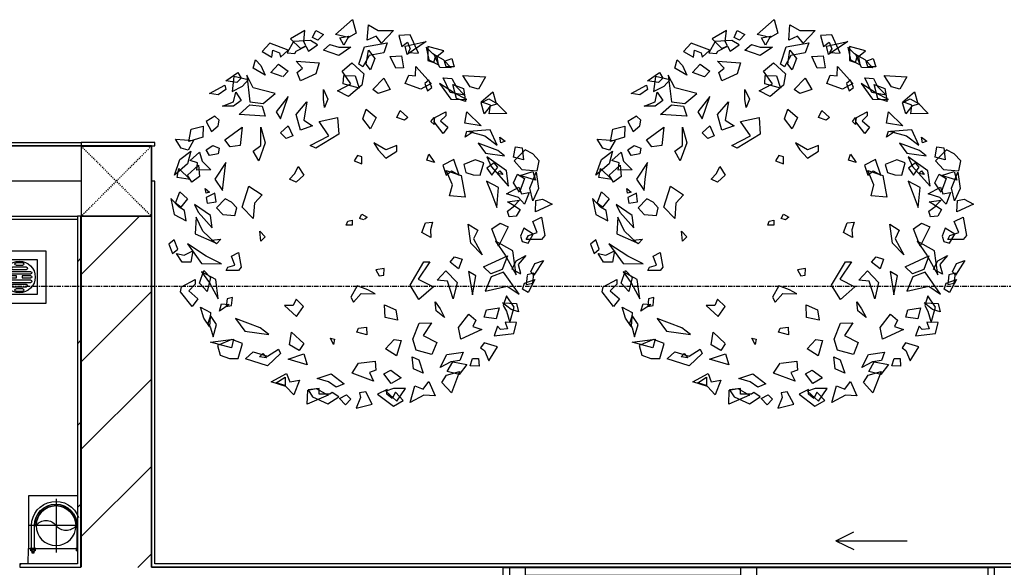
# Model space of a CAD drawing. Header units: millimetres. Extents: x 5357 to 201988, y -16345 to 109895.
# Drawn here: x 72078 to 74877, y 44537 to 46097 of the extents above; entities that cross this region are included whole.
import ezdxf

# ---------------------------------------------------------------- set-up
doc = ezdxf.new("R2010")
doc.units = ezdxf.units.MM
for name, pattern in [('Dash', [6, 3, -3]), ('Grid Line', [22.225, 12.7, -3.175, 3.175, -3.175]), ('IMPORT-CENTER _3_', [10.16, 6.35, -1.27, 1.27, -1.27])]:
    doc.linetypes.add(name, pattern=pattern)
for name, color, linetype, lineweight in [('0-1', 7, 'Continuous', 5), ('A-ANNO-DIMS', 211, 'Continuous', 9), ('A-ANNO-DIMS-220', 211, 'Continuous', 9), ('A-DETL-THIN', 151, 'Continuous', 9), ('A-FLOR', 192, 'Continuous', 9), ('A-GLAZ', 151, 'Continuous', 9), ('A-WALL', 113, 'Continuous', 9), ('A-WALL-4', 113, 'Continuous', 18), ('A-WALL-PATT-2', 53, 'Continuous', 9), ('A-WALL-PATT-3', 111, 'Continuous', 9), ('G-IMPT', 8, 'Continuous', 9), ('G-IMPT-2', 8, 'IMPORT-CENTER _3_', 9), ('I-WALL-1', 9, 'Continuous', 18), ('I-WALL-2', 53, 'Continuous', 9), ('L-PLNT', 71, 'Continuous', 9), ('M-EQPM', 50, 'Continuous', 9), ('S-COLS', 52, 'Continuous', 9), ('S-COLS-5', 52, 'Continuous', 18), ('S-COLS-6', 52, 'Dash', 9), ('S-COLS-HDLN', 52, 'Dash', 9), ('S-GRID-1', 1, 'Grid Line', 9)]:
    doc.layers.add(name, color=color, linetype=linetype, lineweight=lineweight)
doc.styles.add('Arial_4', font='arial_0.ttf', dxfattribs={"width": 0.9, "height": 660})
doc.dimstyles.new('1_Dim_chi_tiet_khu_đất_2', dxfattribs={"dimscale": 304.8, "dimtxt": 673.371204, "dimasz": 0.866142, "dimexe": 0.721785, "dimexo": 0.0625, "dimgap": 0.072178, "dimtad": 1, "dimdec": 0, "dimrnd": 5, "dimzin": 0, "dimdsep": 46, "dimtxsty": 'Arial_4', "dimblk1": 'OBLIQUE', "dimblk2": 'OBLIQUE', "dimsah": 1, "dimcen": 0.09, "dimdle": 0.721785, "dimazin": 0, "dimtfac": 1, "dimtdec": 4, "dimtix": 1, "dimtmove": 0, "dimatfit": 3, "dimfxl": 2.165354, "dimfxlon": 1, "dimtvp": 1, "dimtolj": 1, "dimtzin": 0, "dimarcsym": 2})
pattern_1 = [(45, (0, 0), (-116.67262, 116.67262), [])]

# ---------------------------------------------------------------- blocks, each defined once
blk = doc.blocks.new('NCV_TKTC_TANG 1_rvt-1-TKCS_MB SÂN ĐƯỜNG NỘI BỘ')
at = {"layer": 'A-WALL-PATT-2'}
h = blk.add_hatch(dxfattribs=at)
h.set_pattern_fill('FP_2', color=256, style=0, pattern_type=2)
h.set_pattern_definition(pattern_1)
h.paths.add_polyline_path([(72242.1, 44537.4), (72252.1, 44537.4), (72252.1, 45537.4), (72242.1, 45536.9), (72242.1, 44547.4)])
h = blk.add_hatch(dxfattribs=at)
h.set_pattern_fill('FP_2', color=256, style=0, pattern_type=2)
h.set_pattern_definition(pattern_1)
h.paths.add_polyline_path([(69577.5, 44537.4), (69577.6, 44537.4), (69577.5, 44547.4), (69252.6, 44547.4), (69252.6, 44537.4), (69510.2, 44537.4)])
h.paths.add_polyline_path([(72077.7, 44537.4), (72242.1, 44537.4), (72242.1, 44547.4), (72077.6, 44547.4), (72077.6, 44537.4)])
at = {"layer": 'I-WALL-1'}
for p, q in [((72252.1, 45537.4), (72242.1, 45537.4)), ((72242.1, 45537.4), (72242.1, 44547.4)), ((72252.1, 44537.4), (72252.1, 45537.4)), ((72242.1, 44547.4), (72077.6, 44547.4)), ((72077.6, 44547.4), (72077.6, 44537.4)), ((72077.6, 44537.4), (72242.1, 44537.4)), ((72242.1, 44537.4), (72252.1, 44537.4))]:
    blk.add_line(p, q, dxfattribs=at)
at = {"layer": 'I-WALL-2'}
for p, q in [((69262.6, 45537.4), (72242.1, 45537.4)), ((72242.1, 45527.4), (69262.6, 45527.4))]:
    blk.add_line(p, q, dxfattribs=at)
blk = doc.blocks.new('1_FAMILY RVT - W01-WxH 1400x1400xmm-389822-TKCS_MB SÂN ĐƯỜNG NỘI BỘ')
at = {"layer": 'A-GLAZ'}
for p, q in [((248.4, 172.39), (299.2, 197.79)), ((248.4, 172.39), (299.2, 146.99)), ((248.4, 172.39), (451.6, 172.39)), ((-700, 96.19), (-700, -103.81)), ((700, 96.19), (-700, 96.19)), ((-700, 96.19), (-636.5, 96.19)), ((-680.95, 96.19), (-680.95, 7.29)), ((-636.5, 96.19), (-22.225, 96.19)), ((-636.5, 96.19), (-636.5, 51.74)), ((-22.225, 7.29), (-22.225, 96.19)), ((-22.225, 96.19), (22.225, 96.19)), ((22.225, 96.19), (680.95, 96.19)), ((22.225, 96.19), (22.225, 7.29)), ((680.95, 96.19), (700, 96.19)), ((680.95, 96.19), (680.95, 7.29)), ((700, -103.81), (700, 96.19)), ((-636.5, 73.965), (-22.225, 73.965)), ((-636.5, 51.74), (-680.95, 51.74)), ((22.225, 51.74), (-22.225, 51.74)), ((22.225, 29.515), (636.5, 29.515)), ((636.5, 51.74), (636.5, 7.29)), ((680.95, 51.74), (636.5, 51.74)), ((-700, 7.29), (-680.95, 7.29)), ((-680.95, 7.29), (-22.225, 7.29)), ((-22.225, 7.29), (22.225, 7.29)), ((22.225, 7.29), (636.5, 7.29)), ((636.5, 7.29), (700, 7.29)), ((-700, -103.81), (700, -103.81))]:
    blk.add_line(p, q, dxfattribs=at)
blk = doc.blocks.new('TKTC_XREF_251221_MB TANG 1 - TKTC_XREF_260130_MB TANG 1_dwg_THU NUOC - THU NUOC-444531-TKCS_MB TẦNG 1-4202124-TKCS_MB SÂN ĐƯỜNG NỘI BỘ')
at = {"layer": 'M-EQPM'}
for p, q in [((-1.1, 35.6), (18.5, 35.6)), ((18.5, 29.6), (-1.1, 29.6)), ((-23.3, 10.8), (40.9, 10.8)), ((40.9, 4.8), (-23.3, 4.8)), ((-11, 23.3), (28.5, 23.3)), ((28.5, 17.3), (-11, 17.3)), ((-23.3, -13.6), (40.9, -13.6)), ((40.9, -19.6), (-23.3, -19.6)), ((-11, -26.1), (28.5, -26.1)), ((28.5, -32.1), (-11, -32.1)), ((-1.1, -38.5), (18.5, -38.5)), ((18.5, -44.5), (-1.1, -44.5))]:
    blk.add_line(p, q, dxfattribs=at)
at = {"layer": 'M-EQPM', "flags": 128}
for points in [[(83.7, -79.4), (83.7, 70.6), (-66.3, 70.6), (-66.3, -79.4)], [(58.7, -54.4), (58.7, 45.6), (-41.3, 45.6), (-41.3, -54.4)]]:
    blk.add_lwpolyline(points, close=True, dxfattribs=at)
for points in [[(-23.3, -1.2), (0.7, -1.2), (0.7, -7.2), (-23.3, -7.2)], [(40.9, -7.2), (16.7, -7.2), (16.7, -1.2), (40.9, -1.2)]]:
    blk.add_lwpolyline(points, dxfattribs=at)
at = {"layer": 'M-EQPM'}
for centre, radius, start, end in [((8.7, -4.4), 45, 360, 180), ((8.7, -4.4), 45, 360, 180), ((-1.1, 32.6), 3, 90, 270), ((18.5, 32.6), 3, 270, 90), ((-23.3, 7.8), 3, 90, 270), ((-11, 20.3), 3, 90, 270), ((28.5, 20.3), 3, 270, 90), ((40.9, 7.8), 3, 270, 90), ((8.7, -4.4), 45, 180, 360), ((8.7, -4.4), 45, 180, 360), ((-23.3, -4.2), 3, 90, 270), ((-23.3, -16.6), 3, 90, 270), ((-11, -29.1), 3, 90, 270), ((28.5, -29.1), 3, 270, 90), ((40.9, -4.2), 3, 270, 90), ((40.9, -16.6), 3, 270, 90), ((-1.1, -41.5), 3, 90, 270), ((18.5, -41.5), 3, 270, 90)]:
    blk.add_arc(centre, radius, start, end, dxfattribs=at)
blk = doc.blocks.new('TKTC_XREF_251221_MB TANG 1 - TKTC_XREF_260130_MB TANG 1_dwg_CUM U_DN100-V404-TKCS_MB SÂN ĐƯỜNG NỘI BỘ')
at = {"layer": 'G-IMPT'}
for p, q in [((-79.1, -63.4), (-79.1, -66.6)), ((-76.6, -63.4), (-76.6, -66.6)), ((-74.6, -63.4), (-74.6, -66.6)), ((-72.7, -60.7), (-72.7, -69.3)), ((-66.9, -62.1), (-71.7, -62.1)), ((-66.9, -67.9), (-71.7, -67.9)), ((-65, -69), (0, -69))]:
    blk.add_line(p, q, dxfattribs=at)
at = {"layer": 'G-IMPT', "flags": 128}
for points in [[(-71.7, 59.2), (-66.9, 59.2), (-66.9, 62.4)], [(-65, 62.4), (-65, 57.3), (-66.9, 57.3), (-66.9, 59.2)], [(-65, 61), (0, 61), (0, 57)], [(-72.7, -62.4), (-78.1, -62.4), (-78.1, -67.6), (-72.7, -67.6)], [(-71.7, -70.8), (-66.9, -70.8), (-66.9, -59.2), (-71.7, -59.2)], [(-66.9, -59.2), (-66.9, -57.3), (-65, -57.3), (-65, -72.7), (-66.9, -72.7), (-66.9, -70.8)], [(-65, -61), (0, -61), (0, -57)]]:
    blk.add_lwpolyline(points, dxfattribs=at)
at = {"layer": 'G-IMPT'}
for centre, radius, start, end in [((-71.1, 60.7), 1.56, 112.6199, 247.3801), ((0, 0), 69, 270, 70.882), ((0, 0), 61, 270, 90), ((0, 0), 57, 270, 90), ((-78.1, -63.4), 0.96, 90, 180), ((-78.1, -66.6), 0.96, 180, 270), ((-71.1, -60.7), 1.56, 112.6199, 247.3801), ((-67.9, -65), 4.8, 143.1301, 216.8699), ((-71.1, -69.3), 1.56, 112.6199, 247.3801)]:
    blk.add_arc(centre, radius, start, end, dxfattribs=at)
blk = doc.blocks.new('TKTC_XREF_251221_MB TANG 1 - TKTC_XREF_260130_MB TANG 1_dwg_$cc-V405-TKCS_MB SÂN ĐƯỜNG NỘI BỘ')
at = {"layer": 'G-IMPT'}
blk.add_circle((0, 0), 0.5, dxfattribs=at)
for centre, radius, start, end in [((0, 0), 0.5, 90, 270), ((0.188, 0.25), 0.313, 126.8699, 233.1301), ((-0.188, -0.25), 0.313, 306.8699, 53.1301)]:
    blk.add_arc(centre, radius, start, end, dxfattribs=at)
at = {"layer": 'G-IMPT-2'}
for p, q in [((0, -0.536), (0, 0.673)), ((-0.673, 0), (0.673, 0))]:
    blk.add_line(p, q, dxfattribs=at)
blk = doc.blocks.new('TKTC_XREF_251221_MB TANG 1 - TKTC_XREF_260130_MB TANG 1_dwg-4202109-TKCS_MB SÂN ĐƯỜNG NỘI BỘ')
at = {"layer": 'G-IMPT', "flags": 128}
for points in [[(-130909.6, -356605.7), (-131049.4, -356605.7), (-131049.4, -356755.4), (-130909.1, -356755.4)], [(-131049.5, -356799.3), (-131049.2, -356755.5), (-130909.1, -356755.5)]]:
    blk.add_lwpolyline(points, dxfattribs=at)
at = {"extrusion": (0, 0, -1), "zscale": -1}
blk.add_blockref('TKTC_XREF_251221_MB TANG 1 - TKTC_XREF_260130_MB TANG 1_dwg_THU NUOC - THU NUOC-444531-TKCS_MB TẦNG 1-4202124-TKCS_MB SÂN ĐƯỜNG NỘI BỘ', (131066, -355978.2), dxfattribs=at)
at = {"extrusion": (0, 0, -1)}
for name, p, xscale, yscale, zscale, rotation in [('TKTC_XREF_251221_MB TANG 1 - TKTC_XREF_260130_MB TANG 1_dwg_$cc-V405-TKCS_MB SÂN ĐƯỜNG NỘI BỘ', (130970.5, -356690.5), 113.7150000000073, 113.7150000000073, -113.7150000000073, 269.9990086637472), ('TKTC_XREF_251221_MB TANG 1 - TKTC_XREF_260130_MB TANG 1_dwg_CUM U_DN100-V404-TKCS_MB SÂN ĐƯỜNG NỘI BỘ', (130971.4, -356690.5), 0.9975000000000006, 0.9975000000000006, -0.9975000000000006, 90.00099133829468)]:
    blk.add_blockref(name, p, dxfattribs=dict(at, xscale=xscale, yscale=yscale, zscale=zscale, rotation=rotation))
blk = doc.blocks.new('TKTC_XREF_251221_MB TANG 1 - TKTC_XREF_251221_MB TANG 1-2038492-TKCS_MB SÂN ĐƯỜNG NỘI BỘ')
blk.add_blockref('TKTC_XREF_251221_MB TANG 1 - TKTC_XREF_260130_MB TANG 1_dwg-4202109-TKCS_MB SÂN ĐƯỜNG NỘI BỘ', (169499.1, 384109.7))
blk = doc.blocks.new('CAY BACH TRINH - CAY BACH TRINH_dwg-V842-TKCS_MB SÂN ĐƯỜNG NỘI BỘ')
at = {"layer": 'G-IMPT'}
for p, q in [((549.8, -1033.8), (442.6, -1133.8)), ((-423.2, -1439), (-335.9, -1490.6))]:
    blk.add_line(p, q, dxfattribs=at)
at = {"layer": 'G-IMPT', "flags": 128}
for points in [[(-356.8, 1653), (-249.5, 1540.6), (-200.8, 1603), (-122.8, 1565.5), (-132.6, 1703), (-220.3, 1653)], [(7, 1748.5), (-25.3, 1628), (42.9, 1590.5), (159.9, 1615.5)], [(-578.2, 1451.6), (-505.2, 1612.9), (-404, 1608.2), (-430.7, 1510.8), (-481.7, 1548.1), (-505.4, 1489), (-485.8, 1455.6)], [(120.6, 1587.3), (40, 1601.7), (85.5, 1521)], [(335.4, 1653), (267.1, 1615.5), (315.9, 1565.5), (364.6, 1590.5)], [(423.1, 1515.6), (442.6, 1553), (432.8, 1653), (559.6, 1578), (471.8, 1490.6)], [(-715, 1367.8), (-727.8, 1408.1), (-805.4, 1471.9), (-662.7, 1508.5), (-662.9, 1384.6)], [(-648.3, 1503.5), (-672.1, 1391.8), (-757.8, 1346.6), (-745.7, 1419.4), (-706.4, 1443.8)], [(-477.2, 1437.1), (-459.4, 1512.5), (-646.5, 1554.9)], [(-83.1, 1327.5), (-48.3, 1351.5), (-99.1, 1505.6), (-300.6, 1541.6), (-269.5, 1454.4), (-140, 1428.3)], [(23.4, 1503.1), (130.6, 1428.1), (267.1, 1478.1), (208.6, 1528.1), (130.6, 1503.1)], [(532.6, 1553.1), (589.5, 1452.2), (520.3, 1446.4), (508.9, 1466.6), (422.8, 1512.2), (399.4, 1468), (319.1, 1524.7), (382.8, 1561.7)], [(579.1, 1478.1), (744.8, 1540.6), (813, 1465.6), (725.3, 1415.6), (715.5, 1478.1), (657, 1453.1), (647.3, 1415.6)], [(-874.3, 1403), (-896, 1328.2), (-826.2, 1327.3), (-809.4, 1379.4)], [(-870.2, 1319.8), (-769.2, 1323), (-719.4, 1438), (-797.6, 1394.5)], [(-427.8, 1425.2), (-445.7, 1319), (-375.9, 1318.1), (-326.6, 1420.5)], [(-132.6, 1478.1), (-191, 1403.1), (-152, 1303.1), (-113.1, 1353.1)], [(-555.8, 1332.6), (-691.7, 1179), (-600.3, 1129), (-459.7, 1181.3), (-492, 1255), (-553, 1247.1)], [(13.7, 1365.6), (-93.6, 1265.6), (-74.1, 1165.6), (42.9, 1065.7), (140.4, 1115.7), (23.4, 1178.1), (101.4, 1290.6)], [(510.8, 1378.1), (306.1, 1365.6), (335.4, 1265.6), (471.8, 1203.1), (501.1, 1278.1), (452.3, 1315.6)], [(666.8, 1353.1), (579.1, 1290.6), (627.8, 1240.6), (735, 1278.1)], [(871.5, 1390.6), (822.8, 1340.6), (783.8, 1253.1), (891, 1315.6)], [(-1174, 1238.3), (-1111.6, 1130.2), (-1036.9, 1152), (-971.8, 1252.4)], [(-988.8, 1076.3), (-860, 1099.1), (-798.8, 1231), (-875.5, 1225), (-913, 1152.2)], [(-269, 1228.1), (-327.5, 1128.2), (-220.3, 1090.7), (-171.5, 1128.2)], [(-49.8, 1140.2), (91.7, 1178.4), (86.5, 1251.9), (-14.5, 1248.7)], [(696, 1090.7), (891, 1140.6), (949.5, 1253.1), (920.2, 1015.7), (803.3, 1003.2)], [(1063.7, 1243.7), (1080, 1107.8), (985.3, 1158), (936.6, 1212)], [(1027.5, 1278.1), (998.2, 1228.1), (1037.2, 1190.6), (1134.7, 1203.1)], [(-765.9, 1181.2), (-866.1, 1041.9), (-1009.1, 1038.4), (-900.3, 1094)], [(-996.3, 1019), (-915.4, 1046.8), (-882.8, 1171), (-978.2, 1136.6)], [(-697, 1144.7), (-671.1, 1210.2), (-634.5, 1179.5), (-660.3, 1114)], [(1144.4, 1165.6), (1134.7, 1128.2), (1202.9, 1078.2), (1280.9, 1090.7)], [(-1363.7, 913.6), (-1208.3, 909.8), (-1218, 988.5), (-1136.4, 1017.1), (-1240.5, 1107.4), (-1267.2, 1010.1)], [(267.1, 1128.2), (228.1, 1040.7), (257.4, 965.7), (267.1, 1040.7)], [(647.3, 865.7), (579.1, 1065.7), (686.3, 928.2)], [(1047, 1103.2), (998.2, 1028.2), (1066.5, 978.2), (1163.9, 978.2), (1066.5, 1015.7)], [(-1164.3, 909.9), (-1134.8, 1007.4), (-1203.7, 1043.9), (-1281.8, 1000.4), (-1215.7, 979.5)], [(413.3, 1015.7), (442.6, 853.2), (364.6, 803.2), (471.8, 765.7), (510.8, 903.2)], [(813, 978.2), (783.8, 890.7), (1017.7, 903.2), (920.2, 990.7)], [(-1009.9, 928.2), (-1136.6, 803.2), (-990.4, 828.2)], [(-840.2, 790.7), (-799.1, 735), (-717.6, 839), (-724.3, 876.4), (-820.8, 927.5), (-821, 893.7), (-775.2, 846.8)], [(-717.4, 878.2), (-717.4, 815.7), (-688.2, 840.7)], [(-415.2, 940.7), (-483.5, 878.2), (-454.2, 853.2), (-386, 878.2)], [(-113.1, 953.2), (-200.8, 878.2), (-152, 778.2), (-83.8, 865.7)], [(140.4, 878.2), (130.6, 728.2), (335.4, 603.3), (384.1, 628.3), (218.4, 715.8), (306.1, 840.7)], [(1261.4, 753.2), (1202.9, 803.2), (1193.2, 853.2), (1232.2, 890.7), (1310.2, 840.7)], [(579.1, 803.2), (540.1, 715.8), (598.5, 690.8), (647.3, 740.7)], [(822.8, 790.7), (783.8, 653.3), (842.2, 490.8), (891, 578.3), (822.8, 628.3)], [(988.5, 790.7), (1008, 628.3), (1095.7, 615.8), (1144.4, 678.3)], [(1339.5, 701.9), (1463.2, 664.7), (1443.8, 773.9), (1337.3, 802)], [(-1302.3, 703.3), (-1351, 665.8), (-1312.1, 653.3)], [(-1278.7, 631.1), (-1217.2, 768.2), (-1027, 752.4), (-1168.6, 714.2)], [(-993.1, 701.9), (-1008.8, 755.5), (-1064.2, 750.9)], [(-1423.7, 524), (-1440.3, 617.6), (-1500.9, 607.3), (-1513.2, 500.7)], [(-1108.8, 650.1), (-1174, 560.1), (-1344.8, 537.4), (-1284.5, 584.7)], [(-220.3, 590.8), (-288.5, 515.8), (-386, 578.3), (-386, 628.3), (-288.5, 590.8), (-181.3, 653.3)], [(1310.2, 590.8), (1251.7, 628.3), (1193.2, 603.3), (1202.9, 553.3), (1280.9, 540.8)], [(1421.6, 672.7), (1471.4, 586.2), (1531.2, 603.6), (1583.3, 683.9)], [(-1594.7, 553.3), (-1526.5, 590.8), (-1429, 490.8), (-1497.3, 415.8), (-1633.7, 403.3), (-1653.2, 490.8)], [(-1380.3, 265.9), (-1360.8, 403.3), (-1185.3, 528.3), (-1224.3, 440.8)], [(-720.6, 477.1), (-654.1, 498.5), (-671, 549.9)], [(-74.1, 528.3), (-35.1, 540.8), (-5.8, 490.8), (-74.1, 465.8)], [(1269.8, 412.9), (1394.1, 409.9), (1386.3, 472.8), (1451.6, 495.7), (1368.3, 568), (1347, 490.1)], [(1446.6, 578.3), (1475.9, 465.8), (1592.8, 365.8), (1544.1, 503.3)], [(-1283, 435.5), (-1251, 475.1), (-1187.9, 427.6), (-1231.6, 365.8)], [(-1064.7, 366.6), (-1127, 365.6), (-1158.5, 472.8), (-1082.2, 500.2), (-981, 458), (-999.9, 388.9)], [(-941.6, 365.8), (-892.9, 503.3), (-795.4, 453.3), (-824.7, 365.8), (-873.4, 403.3)], [(491.3, 440.8), (442.6, 365.8), (510.8, 303.4), (569.3, 328.3), (520.6, 378.3)], [(1134.7, 478.3), (1232.2, 328.3), (1163.9, 228.4), (1154.2, 328.3)], [(1378.4, 453.3), (1368.6, 353.3), (1436.9, 303.4), (1475.9, 365.8)], [(-1596.5, 134.8), (-1569.8, 247.9), (-1626.4, 391), (-1647.6, 246.7)], [(-1618.5, 320.3), (-1482.2, 361.3), (-1594.9, 398.3)], [(-1477.8, 213.3), (-1422.4, 297.1), (-1459.3, 373.2), (-1523, 336.2)], [(-1327.6, 370), (-1279.1, 378.2), (-1302, 401.7)], [(-855.3, 180.8), (-880.5, 279), (-824.9, 405.1), (-957.8, 362.3), (-993.8, 169.3)], [(1552.8, 424.6), (1451.5, 324.6), (1568.4, 344.6)], [(-1274.1, 77.2), (-1290.1, 255.4), (-1183, 311.8), (-1221.2, 218.9)], [(813, 190.9), (881.2, 115.9), (891, -21.6), (988.5, 78.4), (930, 265.9)], [(-1362.9, 198.3), (-1471.3, 259), (-1493.9, 199.8), (-1562.3, 210.1), (-1522.5, 107.3), (-1467.2, 166.2)], [(1310.2, 165.9), (1300.4, 115.9), (1222.4, 128.4), (1232.2, 203.4)], [(1318.9, 244.6), (1279.9, 214.6), (1311.1, 204.6)], [(1475.9, 153.4), (1534.4, 78.4), (1583.1, 115.9), (1544.1, 215.9)], [(-1618.5, 39.6), (-1622.2, 139.4), (-1683.2, 152), (-1766.7, 105.3)], [(-1481.8, 59.9), (-1447.6, -0.6), (-1384.2, -5.9), (-1369.5, 42.9), (-1432.5, 90.4)], [(-1477.8, 140.9), (-1429, 90.9), (-1370.5, 128.4)], [(1084.9, 124.6), (1139.5, 154.6), (1217.5, 74.7), (1162.9, 14.7), (1053.7, 4.7), (1038.1, 74.7)], [(1256.5, -105.3), (1272.1, 4.7), (1412.5, 104.6), (1381.3, 34.7)], [(1623.8, 155.5), (1594, 15.8), (1486.9, -40.7), (1502, 50.3), (1551.2, 80.8)], [(-74.1, 15.9), (-122.8, -9.1), (-93.6, -34.1), (-54.6, -21.6)], [(-1594.7, -46.6), (-1672.7, -9.1), (-1702, -171.5), (-1672.7, -209), (-1536.3, -209), (-1555.8, -171.5), (-1633.7, -146.5)], [(-1291, -267.3), (-1232.2, -114.6), (-1303.9, -62.5), (-1376.2, -94.9)], [(-1144.5, -344.8), (-1045.7, -241.5), (-1021.4, -70.6), (-1105.4, -125.1), (-1068.5, -201.2)], [(-687.9, -190.5), (-609.7, -147.1), (-640.8, -59.9), (-704.2, -54.7), (-684.5, -121.6)], [(10.6, -79.5), (65.3, -80.2), (51.2, -44.4), (10.9, -37.2)], [(1397.9, -9.1), (1407.6, -159), (1232.2, -234), (1339.4, -134)], [(-1514.7, -106.5), (-1486.4, -178), (-1501.1, -226.8), (-1553.1, -241.7), (-1598.7, -161)], [(832.5, -134), (783.8, -184), (822.8, -221.5)], [(-1448.5, -521.4), (-1419.3, -309), (-1263.3, -221.5), (-1351, -346.5)], [(1476.8, -247.4), (1351.5, -421.5), (1172.8, -425.9), (1308.8, -356.4)], [(1178.5, -205.3), (1217.5, -245.3), (1264.3, -215.3)], [(1562.9, -293), (1595.2, -211.1), (1641.1, -249.5), (1608.8, -331.4)], [(1084.9, -355.2), (1022.5, -325.2), (999.2, -455.2), (1022.5, -485.2), (1131.7, -485.2), (1116.1, -455.2), (1053.7, -435.2)], [(1427.1, -309), (1446.6, -409), (1524.6, -409), (1573.3, -334), (1505.1, -346.5)], [(-1604.2, -525.7), (-1578, -497.1), (-1615, -421), (-1689.7, -395.6)], [(-1488.8, -516.1), (-1410.7, -472.6), (-1447.6, -396.5), (-1533.7, -350.9), (-1465.1, -429.6)], [(-1223.6, -515), (-1156.8, -451.4), (-1369.4, -353), (-1324.2, -475.9)], [(-935, -469.8), (-859.6, -410.8), (-899.6, -361.3), (-966, -382.7)], [(-582.3, -741.3), (-503.5, -613.3), (-626, -407.1), (-680.8, -406.4), (-575.2, -561.2), (-711.2, -630.6)], [(-1546, -521.4), (-1536.3, -608.9), (-1594.7, -596.4), (-1604.5, -509)], [(-1172.8, -669.2), (-1368.5, -622.2), (-1472.8, -694.2), (-1335.9, -498), (-1226.6, -541.7)], [(-1024.5, -493.1), (-1057.7, -701.8), (-1088.2, -530.1)], [(-887.9, -735.1), (-837.7, -577.9), (-745.4, -570.1), (-822.6, -486.9), (-921.4, -590.1)], [(-229.1, -532.3), (-269.4, -525.1), (-271.9, -467.3), (-199.9, -477.1)], [(1201.9, -735.1), (1225.3, -565.2), (1350.1, -495.2), (1279.9, -595.2)], [(1329.6, -484), (1271.2, -546.4), (1300.4, -671.4), (1368.6, -596.4)], [(-1553.4, -679.8), (-1504.2, -649.3), (-1521.1, -598), (-1613.1, -563.4)], [(1383.9, -735.5), (1435.3, -805.1), (1537.1, -675.2), (1528.8, -628.4), (1408.2, -564.6), (1407.9, -606.8), (1465.1, -665.4)], [(-129.1, -655.9), (-33.7, -621.6), (23.2, -722.4), (-0.1, -766.6), (-68.8, -687.9), (-192.8, -692.9)], [(-1468.2, -852.2), (-1401.7, -830.8), (-1326.3, -771.7), (-1450.3, -776.8)], [(-1390, -946.3), (-1429, -808.9), (-1360.8, -708.9), (-1331.6, -796.4), (-1360.8, -846.4)], [(-811.2, -902.9), (-735.8, -843.8), (-726.6, -763.9), (-770.3, -825.6)], [(613.7, -794.5), (506.3, -893.2), (443.6, -803.5), (510.3, -739.8), (535.9, -795.8)], [(1123.9, -735.1), (1131.7, -805.1), (1084.9, -795.1), (1077.1, -725.2)], [(1192.8, -846.5), (1173.1, -779.5), (1103.9, -785.3)], [(-1269.7, -914.8), (-1162.9, -900.6), (-1182.6, -833.6), (-1294.9, -816.6)], [(-1143.5, -1009.9), (-956.8, -1094.6), (-935.8, -992.5), (-1027.2, -873.5), (-1088.2, -926), (-1062.6, -982)], [(-393.4, -926.1), (-280.8, -900.9), (-277.1, -789.7), (-378.3, -835.1)], [(1358.9, -808.9), (1271.2, -858.9), (1280.9, -983.8), (1329.6, -908.9)], [(-1250.6, -1066.3), (-1426.3, -1044), (-1451.5, -945.8), (-1350.6, -942.7), (-1371.2, -1002.5), (-1307.8, -1007.7), (-1281.7, -979.2)], [(-698.3, -1231.3), (-556.7, -1193.1), (-527.2, -1095.7), (-583.8, -952.6), (-693.4, -951.2), (-619.2, -1061.1), (-740.7, -1124)], [(1048.2, -911.4), (966.7, -1023.7), (753.1, -1052.1), (828.5, -993)], [(1248.7, -1075.1), (1217.5, -965.1), (1272.1, -885.1), (1295.5, -955.1), (1272.1, -995.1)], [(-120.4, -1056.4), (-30.9, -1033.1), (-45.1, -997.3), (-117.1, -987.5)], [(-1130.3, -1172.4), (-1165.1, -1196.4), (-1203.2, -1289.3), (-1280.1, -1163.8), (-1161.7, -1127.5)], [(-384.1, -1242.1), (-285.7, -1181.1), (-362.9, -1097.8), (-423.5, -1108.1)], [(175.9, -1142.5), (205.1, -1087.3), (167.6, -1095.7)], [(1103.3, -1265.7), (1025.5, -1266.9), (986.1, -1133), (1081.4, -1098.6), (1207.9, -1151.4), (1184.2, -1237.8)], [(1066.5, -1096.3), (1085.9, -1171.3), (1271.2, -1121.3)], [(-771.2, -1348.3), (-830.9, -1231.9), (-974.9, -1212.2), (-946.6, -1283.7), (-866, -1298.1)], [(666.8, -1183.8), (647.3, -1221.3), (764.3, -1333.8), (959.2, -1271.3), (891, -1208.8), (764.3, -1246.3)], [(774.7, -1261.5), (835.3, -1251.1), (806.7, -1221.8)], [(-1117, -1334.9), (-1039.2, -1333.7), (-1058.9, -1266.7), (-1113.7, -1266)], [(-883.1, -1296.3), (-1009.9, -1321.3), (-941.6, -1408.7), (-834.4, -1383.7)], [(-621.6, -1399.1), (-534.9, -1360.2), (-522.6, -1253.6), (-580.4, -1279.6)], [(411, -1323.5), (581.4, -1272.3), (440.5, -1226)], [(-871.5, -1572.9), (-786.6, -1481.5), (-829.3, -1416.5), (-944.4, -1383.9)], [(-505.3, -1658.7), (-547.5, -1509.1), (-619.8, -1541.5), (-671.2, -1471.9), (-726.9, -1598), (-625.9, -1594.8)], [(323.1, -1444.6), (198.5, -1404.5), (82.8, -1492.4), (153.4, -1523), (220.6, -1476.1)], [(730.5, -1476.1), (595, -1400.1), (566.8, -1474.2), (481.2, -1461.3), (531, -1589.8), (600.1, -1516.2)], [(608.3, -1508.7), (686.3, -1483.7), (608.3, -1433.7)], [(-386, -1646.2), (-464, -1533.7), (-356.8, -1533.7), (-288.5, -1558.7)], [(-215.3, -1584.2), (-355.3, -1692.7), (-442.6, -1641.1), (-373.4, -1567.5), (-345.7, -1624.3), (-297.2, -1583.2), (-298.9, -1544.5)], [(-55.2, -1574.1), (-62.8, -1615.7), (-24.1, -1708.4), (-167.3, -1674), (-109.2, -1564.6)], [(228.1, -1671.2), (130.6, -1608.7), (189.1, -1571.2), (208.6, -1583.7), (306.1, -1583.7), (306.1, -1533.7), (403.6, -1546.2), (364.6, -1608.7)], [(411, -1674.4), (406.4, -1549.7), (330.2, -1533.9), (225.7, -1592.2)], [(69.1, -1679.7), (123.3, -1623.8), (62, -1590.4), (22.7, -1628.6)]]:
    blk.add_lwpolyline(points, close=True, dxfattribs=at)
for points in [[(444.5, -1137), (481.6, -1196.3), (569.3, -1146.3), (549.8, -1033.8)], [(-52.2, -1308.5), (-193.7, -1289.9), (-199.6, -1370.1), (-142, -1391.6), (-179.5, -1468.6)], [(-179.5, -1468.6), (12.5, -1396.4), (-44.9, -1309.4)], [(-335.9, -1490.6), (-270.5, -1405), (-331.8, -1371.6), (-417.2, -1434.5)]]:
    blk.add_lwpolyline(points, dxfattribs=at)
blk = doc.blocks.new('CAY BACH TRINH - CAY BACH TRINH-V843-TKCS_MB SÂN ĐƯỜNG NỘI BỘ')
at = {"extrusion": (0, 0, -1), "xscale": 0.3200000000000001, "yscale": 0.3200000000000001, "zscale": -0.3200000000000001, "rotation": 180}
blk.add_blockref('CAY BACH TRINH - CAY BACH TRINH_dwg-V842-TKCS_MB SÂN ĐƯỜNG NỘI BỘ', (0, 0), dxfattribs=at)
blk = doc.blocks.new('CAY BACH TRINH - CAY BACH TRINH_dwg-V844-TKCS_MB SÂN ĐƯỜNG NỘI BỘ')
at = {"layer": 'G-IMPT'}
for p, q in [((-57.8, -15.4), (-74.1, 15.9)), ((-93.6, -34.1), (-54.6, -21.6))]:
    blk.add_line(p, q, dxfattribs=at)
at = {"layer": 'G-IMPT', "flags": 128}
for points in [[(-356.8, 1653), (-249.5, 1540.6), (-200.8, 1603), (-122.8, 1565.5), (-132.6, 1703), (-220.3, 1653)], [(7, 1748.5), (-25.3, 1628), (42.9, 1590.5), (159.9, 1615.5)], [(-578.2, 1451.6), (-505.2, 1612.9), (-404, 1608.2), (-430.7, 1510.8), (-481.7, 1548.1), (-505.4, 1489), (-485.8, 1455.6)], [(120.6, 1587.3), (40, 1601.7), (85.5, 1521)], [(335.4, 1653), (267.1, 1615.5), (315.9, 1565.5), (364.6, 1590.5)], [(423.1, 1515.6), (442.6, 1553), (432.8, 1653), (559.6, 1578), (471.8, 1490.6)], [(-715, 1367.8), (-727.8, 1408.1), (-805.4, 1471.9), (-662.7, 1508.5), (-662.9, 1384.6)], [(-648.3, 1503.5), (-672.1, 1391.8), (-757.8, 1346.6), (-745.7, 1419.4), (-706.4, 1443.8)], [(-477.2, 1437.1), (-459.4, 1512.5), (-646.5, 1554.9)], [(-83.1, 1327.5), (-48.3, 1351.5), (-99.1, 1505.6), (-300.6, 1541.6), (-269.5, 1454.4), (-140, 1428.3)], [(23.4, 1503.1), (130.6, 1428.1), (267.1, 1478.1), (208.6, 1528.1), (130.6, 1503.1)], [(532.6, 1553.1), (589.5, 1452.2), (520.3, 1446.4), (508.9, 1466.6), (422.8, 1512.2), (399.4, 1468), (319.1, 1524.7), (382.8, 1561.7)], [(579.1, 1478.1), (744.8, 1540.6), (813, 1465.6), (725.3, 1415.6), (715.5, 1478.1), (657, 1453.1), (647.3, 1415.6)], [(-874.3, 1403), (-896, 1328.2), (-826.2, 1327.3), (-809.4, 1379.4)], [(-870.2, 1319.8), (-769.2, 1323), (-719.4, 1438), (-797.6, 1394.5)], [(-427.8, 1425.2), (-445.7, 1319), (-375.9, 1318.1), (-326.6, 1420.5)], [(-132.6, 1478.1), (-191, 1403.1), (-152, 1303.1), (-113.1, 1353.1)], [(-555.8, 1332.6), (-691.7, 1179), (-600.3, 1129), (-459.7, 1181.3), (-492, 1255), (-553, 1247.1)], [(13.7, 1365.6), (-93.6, 1265.6), (-74.1, 1165.6), (42.9, 1065.7), (140.4, 1115.7), (23.4, 1178.1), (101.4, 1290.6)], [(510.8, 1378.1), (306.1, 1365.6), (335.4, 1265.6), (471.8, 1203.1), (501.1, 1278.1), (452.3, 1315.6)], [(871.5, 1390.6), (822.8, 1340.6), (783.8, 1253.1), (891, 1315.6)], [(-1174, 1238.3), (-1111.6, 1130.2), (-1036.9, 1152), (-971.8, 1252.4)], [(-988.8, 1076.3), (-860, 1099.1), (-798.8, 1231), (-875.5, 1225), (-913, 1152.2)], [(-269, 1228.1), (-327.5, 1128.2), (-220.3, 1090.7), (-171.5, 1128.2)], [(-49.8, 1140.2), (91.7, 1178.4), (86.5, 1251.9), (-14.5, 1248.7)], [(696, 1090.7), (891, 1140.6), (949.5, 1253.1), (920.2, 1015.7), (803.3, 1003.2)], [(1063.7, 1243.7), (1080, 1107.8), (985.3, 1158), (936.6, 1212)], [(1027.5, 1278.1), (998.2, 1228.1), (1037.2, 1190.6), (1134.7, 1203.1)], [(-765.9, 1181.2), (-866.1, 1041.9), (-1009.1, 1038.4), (-900.3, 1094)], [(-996.3, 1019), (-915.4, 1046.8), (-882.8, 1171), (-978.2, 1136.6)], [(-697, 1144.7), (-671.1, 1210.2), (-634.5, 1179.5), (-660.3, 1114)], [(1144.4, 1165.6), (1134.7, 1128.2), (1202.9, 1078.2), (1280.9, 1090.7)], [(-1363.7, 913.6), (-1208.3, 909.8), (-1218, 988.5), (-1136.4, 1017.1), (-1240.5, 1107.4), (-1267.2, 1010.1)], [(267.1, 1128.2), (228.1, 1040.7), (257.4, 965.7), (267.1, 1040.7)], [(647.3, 865.7), (579.1, 1065.7), (686.3, 928.2)], [(1047, 1103.2), (998.2, 1028.2), (1066.5, 978.2), (1163.9, 978.2), (1066.5, 1015.7)], [(-1164.3, 909.9), (-1134.8, 1007.4), (-1203.7, 1043.9), (-1281.8, 1000.4), (-1215.7, 979.5)], [(413.3, 1015.7), (442.6, 853.2), (364.6, 803.2), (471.8, 765.7), (510.8, 903.2)], [(813, 978.2), (783.8, 890.7), (1017.7, 903.2), (920.2, 990.7)], [(-1009.9, 928.2), (-1136.6, 803.2), (-990.4, 828.2)], [(-840.2, 790.7), (-799.1, 735), (-717.6, 839), (-724.3, 876.4), (-820.8, 927.5), (-821, 893.7), (-775.2, 846.8)], [(-717.4, 878.2), (-717.4, 815.7), (-688.2, 840.7)], [(-415.2, 940.7), (-483.5, 878.2), (-454.2, 853.2), (-386, 878.2)], [(-113.1, 953.2), (-200.8, 878.2), (-152, 778.2), (-83.8, 865.7)], [(140.4, 878.2), (130.6, 728.2), (335.4, 603.3), (384.1, 628.3), (218.4, 715.8), (306.1, 840.7)], [(1261.4, 753.2), (1202.9, 803.2), (1193.2, 853.2), (1232.2, 890.7), (1310.2, 840.7)], [(579.1, 803.2), (540.1, 715.8), (598.5, 690.8), (647.3, 740.7)], [(822.8, 790.7), (783.8, 653.3), (842.2, 490.8), (891, 578.3), (822.8, 628.3)], [(988.5, 790.7), (1008, 628.3), (1095.7, 615.8), (1144.4, 678.3)], [(1339.5, 701.9), (1463.2, 664.7), (1443.8, 773.9), (1337.3, 802)], [(-1302.3, 703.3), (-1351, 665.8), (-1312.1, 653.3)], [(-1278.7, 631.1), (-1217.2, 768.2), (-1027, 752.4), (-1168.6, 714.2)], [(-993.1, 701.9), (-1008.8, 755.5), (-1064.2, 750.9)], [(-1423.7, 524), (-1440.3, 617.6), (-1500.9, 607.3), (-1513.2, 500.7)], [(-1108.8, 650.1), (-1174, 560.1), (-1344.8, 537.4), (-1284.5, 584.7)], [(-220.3, 590.8), (-288.5, 515.8), (-386, 578.3), (-386, 628.3), (-288.5, 590.8), (-181.3, 653.3)], [(1310.2, 590.8), (1251.7, 628.3), (1193.2, 603.3), (1202.9, 553.3), (1280.9, 540.8)], [(1421.6, 672.7), (1471.4, 586.2), (1531.2, 603.6), (1583.3, 683.9)], [(-1594.7, 553.3), (-1526.5, 590.8), (-1429, 490.8), (-1497.3, 415.8), (-1633.7, 403.3), (-1653.2, 490.8)], [(-1380.3, 265.9), (-1360.8, 403.3), (-1185.3, 528.3), (-1224.3, 440.8)], [(-720.6, 477.1), (-654.1, 498.5), (-671, 549.9)], [(-74.1, 528.3), (-35.1, 540.8), (-5.8, 490.8), (-74.1, 465.8)], [(1269.8, 412.9), (1394.1, 409.9), (1386.3, 472.8), (1451.6, 495.7), (1368.3, 568), (1347, 490.1)], [(1446.6, 578.3), (1475.9, 465.8), (1592.8, 365.8), (1544.1, 503.3)], [(-1283, 435.5), (-1251, 475.1), (-1187.9, 427.6), (-1231.6, 365.8)], [(-1064.7, 366.6), (-1127, 365.6), (-1158.5, 472.8), (-1082.2, 500.2), (-981, 458), (-999.9, 388.9)], [(-941.6, 365.8), (-892.9, 503.3), (-795.4, 453.3), (-824.7, 365.8), (-873.4, 403.3)], [(491.3, 440.8), (442.6, 365.8), (510.8, 303.4), (569.3, 328.3), (520.6, 378.3)], [(1134.7, 478.3), (1232.2, 328.3), (1163.9, 228.4), (1154.2, 328.3)], [(1378.4, 453.3), (1368.6, 353.3), (1436.9, 303.4), (1475.9, 365.8)], [(-1596.5, 134.8), (-1569.8, 247.9), (-1626.4, 391), (-1647.6, 246.7)], [(-1618.5, 320.3), (-1482.2, 361.3), (-1594.9, 398.3)], [(-1477.8, 213.3), (-1422.4, 297.1), (-1459.3, 373.2), (-1523, 336.2)], [(-1327.6, 370), (-1279.1, 378.2), (-1302, 401.7)], [(-855.3, 180.8), (-880.5, 279), (-824.9, 405.1), (-957.8, 362.3), (-993.8, 169.3)], [(1552.8, 424.6), (1451.5, 324.6), (1568.4, 344.6)], [(-1274.1, 77.2), (-1290.1, 255.4), (-1183, 311.8), (-1221.2, 218.9)], [(813, 190.9), (881.2, 115.9), (891, -21.6), (988.5, 78.4), (930, 265.9)], [(-1362.9, 198.3), (-1471.3, 259), (-1493.9, 199.8), (-1562.3, 210.1), (-1522.5, 107.3), (-1467.2, 166.2)], [(1310.2, 165.9), (1300.4, 115.9), (1222.4, 128.4), (1232.2, 203.4)], [(1318.9, 244.6), (1279.9, 214.6), (1311.1, 204.6)], [(1475.9, 153.4), (1534.4, 78.4), (1583.1, 115.9), (1544.1, 215.9)], [(-1618.5, 39.6), (-1622.2, 139.4), (-1683.2, 152), (-1766.7, 105.3)], [(-1481.8, 59.9), (-1447.6, -0.6), (-1384.2, -5.9), (-1369.5, 42.9), (-1432.5, 90.4)], [(-1477.8, 140.9), (-1429, 90.9), (-1370.5, 128.4)], [(1084.9, 124.6), (1139.5, 154.6), (1217.5, 74.7), (1162.9, 14.7), (1053.7, 4.7), (1038.1, 74.7)], [(1256.5, -105.3), (1272.1, 4.7), (1412.5, 104.6), (1381.3, 34.7)], [(1623.8, 155.5), (1594, 15.8), (1486.9, -40.7), (1502, 50.3), (1551.2, 80.8)], [(-1594.7, -46.6), (-1672.7, -9.1), (-1702, -171.5), (-1672.7, -209), (-1536.3, -209), (-1555.8, -171.5), (-1633.7, -146.5)], [(-1291, -267.3), (-1232.2, -114.6), (-1303.9, -62.5), (-1376.2, -94.9)], [(-1144.5, -344.8), (-1045.7, -241.5), (-1021.4, -70.6), (-1105.4, -125.1), (-1068.5, -201.2)], [(-687.9, -190.5), (-609.7, -147.1), (-640.8, -59.9), (-704.2, -54.7), (-684.5, -121.6)], [(10.6, -79.5), (65.3, -80.2), (51.2, -44.4), (10.9, -37.2)], [(1397.9, -9.1), (1407.6, -159), (1232.2, -234), (1339.4, -134)], [(-1514.7, -106.5), (-1486.4, -178), (-1501.1, -226.8), (-1553.1, -241.7), (-1598.7, -161)], [(832.5, -134), (783.8, -184), (822.8, -221.5)], [(-1448.5, -521.4), (-1419.3, -309), (-1263.3, -221.5), (-1351, -346.5)], [(1476.8, -247.4), (1351.5, -421.5), (1172.8, -425.9), (1308.8, -356.4)], [(1178.5, -205.3), (1217.5, -245.3), (1264.3, -215.3)], [(1562.9, -293), (1595.2, -211.1), (1641.1, -249.5), (1608.8, -331.4)], [(1084.9, -355.2), (1022.5, -325.2), (999.2, -455.2), (1022.5, -485.2), (1131.7, -485.2), (1116.1, -455.2), (1053.7, -435.2)], [(1427.1, -309), (1446.6, -409), (1524.6, -409), (1573.3, -334), (1505.1, -346.5)], [(-1604.2, -525.7), (-1578, -497.1), (-1615, -421), (-1689.7, -395.6)], [(-1223.6, -515), (-1156.8, -451.4), (-1369.4, -353), (-1324.2, -475.9)], [(-935, -469.8), (-859.6, -410.8), (-899.6, -361.3), (-966, -382.7)], [(-582.3, -741.3), (-503.5, -613.3), (-626, -407.1), (-680.8, -406.4), (-575.2, -561.2), (-711.2, -630.6)], [(-1172.8, -669.2), (-1368.5, -622.2), (-1472.8, -694.2), (-1335.9, -498), (-1226.6, -541.7)], [(-1024.5, -493.1), (-1057.7, -701.8), (-1088.2, -530.1)], [(-887.9, -735.1), (-837.7, -577.9), (-745.4, -570.1), (-822.6, -486.9), (-921.4, -590.1)], [(-229.1, -532.3), (-269.4, -525.1), (-271.9, -467.3), (-199.9, -477.1)], [(1201.9, -735.1), (1225.3, -565.2), (1350.1, -495.2), (1279.9, -595.2)], [(1329.6, -484), (1271.2, -546.4), (1300.4, -671.4), (1368.6, -596.4)], [(-1553.4, -679.8), (-1504.2, -649.3), (-1521.1, -598), (-1613.1, -563.4)], [(1383.9, -735.5), (1435.3, -805.1), (1537.1, -675.2), (1528.8, -628.4), (1408.2, -564.6), (1407.9, -606.8), (1465.1, -665.4)], [(-129.1, -655.9), (-33.7, -621.6), (23.2, -722.4), (-0.1, -766.6), (-68.8, -687.9), (-192.8, -692.9)], [(-1468.2, -852.2), (-1401.7, -830.8), (-1326.3, -771.7), (-1450.3, -776.8)], [(-1390, -946.3), (-1429, -808.9), (-1360.8, -708.9), (-1331.6, -796.4), (-1360.8, -846.4)], [(-811.2, -902.9), (-735.8, -843.8), (-726.6, -763.9), (-770.3, -825.6)], [(613.7, -794.5), (506.3, -893.2), (443.6, -803.5), (510.3, -739.8), (535.9, -795.8)], [(1123.9, -735.1), (1131.7, -805.1), (1084.9, -795.1), (1077.1, -725.2)], [(1192.8, -846.5), (1173.1, -779.5), (1103.9, -785.3)], [(-1269.7, -914.8), (-1162.9, -900.6), (-1182.6, -833.6), (-1294.9, -816.6)], [(-1143.5, -1009.9), (-956.8, -1094.6), (-935.8, -992.5), (-1027.2, -873.5), (-1088.2, -926), (-1062.6, -982)], [(-393.4, -926.1), (-280.8, -900.9), (-277.1, -789.7), (-378.3, -835.1)], [(1358.9, -808.9), (1271.2, -858.9), (1280.9, -983.8), (1329.6, -908.9)], [(-1250.6, -1066.3), (-1426.3, -1044), (-1451.5, -945.8), (-1350.6, -942.7), (-1371.2, -1002.5), (-1307.8, -1007.7), (-1281.7, -979.2)], [(-698.3, -1231.3), (-556.7, -1193.1), (-527.2, -1095.7), (-583.8, -952.6), (-693.4, -951.2), (-619.2, -1061.1), (-740.7, -1124)], [(1048.2, -911.4), (966.7, -1023.7), (753.1, -1052.1), (828.5, -993)], [(1248.7, -1075.1), (1217.5, -965.1), (1272.1, -885.1), (1295.5, -955.1), (1272.1, -995.1)], [(-120.4, -1056.4), (-30.9, -1033.1), (-45.1, -997.3), (-117.1, -987.5)], [(549.8, -1033.8), (442.6, -1133.8), (481.6, -1196.3), (569.3, -1146.3)], [(-1130.3, -1172.4), (-1165.1, -1196.4), (-1203.2, -1289.3), (-1280.1, -1163.8), (-1161.7, -1127.5)], [(-384.1, -1242.1), (-285.7, -1181.1), (-362.9, -1097.8), (-423.5, -1108.1)], [(175.9, -1142.5), (205.1, -1087.3), (167.6, -1095.7)], [(1103.3, -1265.7), (1025.5, -1266.9), (986.1, -1133), (1081.4, -1098.6), (1207.9, -1151.4), (1184.2, -1237.8)], [(1066.5, -1096.3), (1085.9, -1171.3), (1271.2, -1121.3)], [(-771.2, -1348.3), (-830.9, -1231.9), (-974.9, -1212.2), (-946.6, -1283.7), (-866, -1298.1)], [(666.8, -1183.8), (647.3, -1221.3), (764.3, -1333.8), (959.2, -1271.3), (891, -1208.8), (764.3, -1246.3)], [(774.7, -1261.5), (835.3, -1251.1), (806.7, -1221.8)], [(-1117, -1334.9), (-1039.2, -1333.7), (-1058.9, -1266.7), (-1113.7, -1266)], [(-883.1, -1296.3), (-1009.9, -1321.3), (-941.6, -1408.7), (-834.4, -1383.7)], [(-621.6, -1399.1), (-534.9, -1360.2), (-522.6, -1253.6), (-580.4, -1279.6)], [(-179.5, -1468.6), (12.5, -1396.4), (-44.9, -1309.4), (-193.7, -1289.9), (-199.6, -1370.1), (-142, -1391.6)], [(411, -1323.5), (581.4, -1272.3), (440.5, -1226)], [(-871.5, -1572.9), (-786.6, -1481.5), (-829.3, -1416.5), (-944.4, -1383.9)], [(-335.9, -1490.6), (-270.5, -1405), (-331.8, -1371.6), (-423.2, -1439)], [(-505.3, -1658.7), (-547.5, -1509.1), (-619.8, -1541.5), (-671.2, -1471.9), (-726.9, -1598), (-625.9, -1594.8)], [(323.1, -1444.6), (198.5, -1404.5), (82.8, -1492.4), (153.4, -1523), (220.6, -1476.1)], [(730.5, -1476.1), (595, -1400.1), (566.8, -1474.2), (481.2, -1461.3), (531, -1589.8), (600.1, -1516.2)], [(608.3, -1508.7), (686.3, -1483.7), (608.3, -1433.7)], [(-386, -1646.2), (-464, -1533.7), (-356.8, -1533.7), (-288.5, -1558.7)], [(-215.3, -1584.2), (-355.3, -1692.7), (-442.6, -1641.1), (-373.4, -1567.5), (-345.7, -1624.3), (-297.2, -1583.2), (-298.9, -1544.5)], [(-55.2, -1574.1), (-62.8, -1615.7), (-24.1, -1708.4), (-167.3, -1674), (-109.2, -1564.6)], [(228.1, -1671.2), (130.6, -1608.7), (189.1, -1571.2), (208.6, -1583.7), (306.1, -1583.7), (306.1, -1533.7), (403.6, -1546.2), (364.6, -1608.7)], [(411, -1674.4), (406.4, -1549.7), (330.2, -1533.9), (225.7, -1592.2)], [(69.1, -1679.7), (123.3, -1623.8), (62, -1590.4), (22.7, -1628.6)]]:
    blk.add_lwpolyline(points, close=True, dxfattribs=at)
for points in [[(666.8, 1353.1), (579.1, 1290.6), (627.8, 1240.6)], [(635.1, 1243.2), (735, 1278.1), (666.8, 1353.1)], [(-74.1, 15.9), (-122.8, -9.1), (-98.8, -29.6)], [(-1488.8, -516.1), (-1410.7, -472.6), (-1447.6, -396.5), (-1533.7, -350.9), (-1465.1, -429.6), (-1486.9, -508.9)], [(-1545.2, -529.1), (-1536.3, -608.9), (-1594.7, -596.4), (-1604.5, -509), (-1546, -521.4)]]:
    blk.add_lwpolyline(points, dxfattribs=at)
blk = doc.blocks.new('CAY BACH TRINH - CAY BACH TRINH-V845-TKCS_MB SÂN ĐƯỜNG NỘI BỘ')
at = {"extrusion": (0, 0, -1), "xscale": 0.3200000000000001, "yscale": 0.3200000000000001, "zscale": -0.3200000000000001, "rotation": 180}
blk.add_blockref('CAY BACH TRINH - CAY BACH TRINH_dwg-V844-TKCS_MB SÂN ĐƯỜNG NỘI BỘ', (0, 0), dxfattribs=at)
blk = doc.blocks.new('G1_SOF - BO TRU - 200x200-3050151-TKCS_MB SÂN ĐƯỜNG NỘI BỘ')
at = {"layer": 'S-COLS-HDLN'}
for p, q in [((-100, 100), (100, -100)), ((100, 100), (-100, -100))]:
    blk.add_line(p, q, dxfattribs=at)
blk = doc.blocks.new('DIMBLOCK40-TKCS_MB SÂN ĐƯỜNG NỘI BỘ')
at = {"layer": 'A-ANNO-DIMS-220'}
for p, q in [((75512, 24317.4), (75512, 44757.4)), ((74852, 44537.4), (75732, 44537.4)), ((75512, 44537.4), (74852, 44537.4)), ((74852, 24537.4), (75732, 24537.4)), ((75512, 24537.4), (74852, 24537.4))]:
    blk.add_line(p, q, dxfattribs=at)
at = {"layer": 'A-ANNO-DIMS-220', "lineweight": 25}
for p, q in [((75512, 44537.4), (75380, 44669.4)), ((75512, 44537.4), (75644, 44405.4)), ((75512, 24537.4), (75380, 24669.4)), ((75512, 24537.4), (75644, 24405.4))]:
    blk.add_line(p, q, dxfattribs=at)
at = {"layer": 'A-ANNO-DIMS-220', "color": 0, "insert": (74633.2, 33397.8), "char_height": 660, "width": 2734.923, "attachment_point": 1, "rotation": 90, "line_spacing_factor": 0.941778, "style": 'Arial_4'}
blk.add_mtext('20000', dxfattribs=at)
blk = doc.blocks.new('_Oblique')
at = {"color": 0, "linetype": 'ByBlock', "lineweight": -2}
blk.add_line((-0.5, -0.5), (0.5, 0.5), dxfattribs=at)

msp = doc.modelspace()

# ---------------------------------------------------------------- hatches: boundary and pattern name
at = {"layer": 'A-WALL-PATT-3'}
h = msp.add_hatch(dxfattribs=at)
h.set_pattern_fill('FP_1', color=256, style=0, pattern_type=2)
h.set_pattern_definition([(45, (0, 0), (-124.4508, 124.4508), [])])
h.paths.add_polyline_path([(72452.6, 44536.9), (72452.6, 45536.9), (72252.6, 45536.9), (72252.6, 44536.9), (72452.4, 44536.9)])

# ---------------------------------------------------------------- linework, layer by layer
at = {"layer": 'A-DETL-THIN'}
for p, q in [((65852.6, 45737.4), (72452.6, 45737.4)), ((72452.6, 45737.4), (65852.6, 45737.4)), ((72452.6, 45737.4), (72452.6, 44537.4)), ((72452.6, 44537.4), (72452.6, 45737.4)), ((72452.6, 44537.4), (75927.6, 44537.4)), ((77527.6, 44537.4), (72452.6, 44537.4))]:
    msp.add_line(p, q, dxfattribs=at)
at = {"layer": 'A-FLOR'}
msp.add_line((72452.6, 45637.4), (72452.6, 45736.9), dxfattribs=at)
at = {"layer": 'A-WALL'}
for p, q in [((69252.6, 45747.4), (72252.6, 45747.4)), ((72252.6, 45737.4), (69252.6, 45737.4)), ((69252.6, 45737.4), (72252.6, 45737.4)), ((72252.6, 45736.9), (72452.6, 45736.9)), ((72252.6, 45637.4), (69252.6, 45637.4)), ((72452.6, 45536.9), (72252.6, 45536.9))]:
    msp.add_line(p, q, dxfattribs=at)
at = {"layer": 'A-WALL-4'}
for p, q in [((72462.6, 45747.4), (72252.6, 45747.4)), ((72252.6, 45747.4), (72252.6, 45737.4)), ((72252.6, 45737.4), (72252.6, 45736.9)), ((72452.6, 45737.4), (72252.6, 45737.4)), ((72252.6, 45737.4), (72462.6, 45737.4)), ((72452.6, 45736.9), (72452.6, 45737.4)), ((72462.6, 45737.4), (72462.6, 45747.4)), ((72452.6, 45637.4), (72452.6, 44537.4)), ((72462.6, 45637.4), (72452.6, 45637.4)), ((72462.6, 44547.4), (72462.6, 45637.4)), ((72252.6, 45536.9), (72252.6, 44537.4)), ((75936.8, 44547.4), (72462.6, 44547.4)), ((72462.6, 44536.9), (72462.6, 44537.4)), ((72462.6, 44537.4), (75927.6, 44537.4))]:
    msp.add_line(p, q, dxfattribs=at)
at = {"layer": 'S-COLS'}
for p, q in [((72452.6, 45736.9), (72252.6, 45736.9)), ((72252.6, 45536.9), (72452.6, 45536.9))]:
    msp.add_line(p, q, dxfattribs=at)
at = {"layer": 'S-COLS-5'}
for p, q in [((72252.6, 45736.9), (72252.6, 45536.9)), ((72452.6, 45536.9), (72452.6, 45736.9))]:
    msp.add_line(p, q, dxfattribs=at)
at = {"layer": 'S-GRID-1'}
msp.add_line((128757.8, 45336.9), (32145.8, 45336.9), dxfattribs=at)

# ---------------------------------------------------------------- block references
at = {"layer": '0-1'}
msp.add_blockref('NCV_TKTC_TANG 1_rvt-1-TKCS_MB SÂN ĐƯỜNG NỘI BỘ', (0, 0), dxfattribs=at)
at = {"layer": 'A-GLAZ'}
msp.add_blockref('1_FAMILY RVT - W01-WxH 1400x1400xmm-389822-TKCS_MB SÂN ĐƯỜNG NỘI BỘ', (74152.6, 44440.7), dxfattribs=at)
at = {"layer": 'L-PLNT', "rotation": 180}
for name, p in [('CAY BACH TRINH - CAY BACH TRINH-V845-TKCS_MB SÂN ĐƯỜNG NỘI BỘ', (73027.6, 45537.4)), ('CAY BACH TRINH - CAY BACH TRINH-V843-TKCS_MB SÂN ĐƯỜNG NỘI BỘ', (74227.6, 45537.4))]:
    msp.add_blockref(name, p, dxfattribs=at)
at = {"layer": 'M-EQPM'}
msp.add_blockref('TKTC_XREF_251221_MB TANG 1 - TKTC_XREF_251221_MB TANG 1-2038492-TKCS_MB SÂN ĐƯỜNG NỘI BỘ', (33652.6, 17236.9), dxfattribs=at)
at = {"layer": 'S-COLS-6'}
msp.add_blockref('G1_SOF - BO TRU - 200x200-3050151-TKCS_MB SÂN ĐƯỜNG NỘI BỘ', (72352.6, 45636.9), dxfattribs=at)

# ---------------------------------------------------------------- dimensions: what is measured, and where the dimension line sits
at = {"layer": 'A-ANNO-DIMS'}
dim = msp.add_linear_dim(base=(75512, 44537.4), p1=(74852, 24537.4), p2=(74852, 44537.4), angle=90, dimstyle='1_Dim_chi_tiet_khu_đất_2', override={"dimpost": '<>', "dimfxl": 20000}, dxfattribs=at)
dim.commit()
dim.dimension.update_dxf_attribs({"geometry": 'DIMBLOCK40-TKCS_MB SÂN ĐƯỜNG NỘI BỘ', "text_midpoint": (75153, 34537.4)})

doc.saveas('drawing.dxf')
